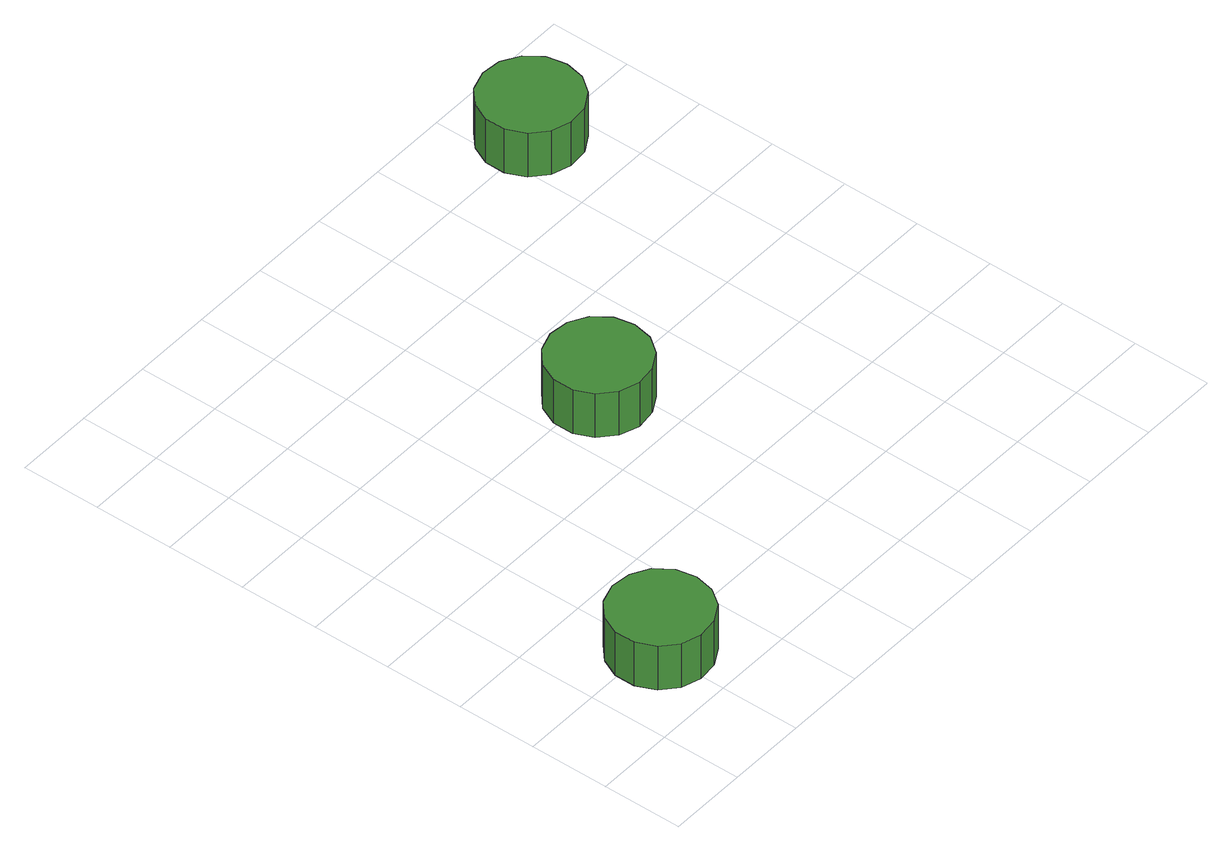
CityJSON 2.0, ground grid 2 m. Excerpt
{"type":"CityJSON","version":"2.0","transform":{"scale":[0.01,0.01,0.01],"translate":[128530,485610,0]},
"CityObjects":{
"tree1":{"type":"SolitaryVegetationObject","attributes":{"function":"something"},"geometry":[{"type":"MultiSurface","lod":"1","boundaries":[[[0,1,2,3,4,5,6,7,8,9,10,11,12,13,14]],[[15,16,17,18,19,20,21,22,23,24,25,26,27,28,29]],[[0,29,28,1]],[[1,28,27,2]],[[2,27,26,3]],[[3,26,25,4]],[[4,25,24,5]],[[5,24,23,6]],[[6,23,22,7]],[[7,22,21,8]],[[8,21,20,9]],[[9,20,19,10]],[[10,19,18,11]],[[11,18,17,12]],[[12,17,16,13]],[[13,16,15,14]],[[14,15,29,0]]]}]},
"tree2":{"type":"SolitaryVegetationObject","attributes":{"function":"something"},"geometry":[{"type":"MultiSurface","lod":"1","boundaries":[[[30,31,32,33,34,35,36,37,38,39,40,41,42,43,44]],[[45,46,47,48,49,50,51,52,53,54,55,56,57,58,59]],[[30,59,58,31]],[[31,58,57,32]],[[32,57,56,33]],[[33,56,55,34]],[[34,55,54,35]],[[35,54,53,36]],[[36,53,52,37]],[[37,52,51,38]],[[38,51,50,39]],[[39,50,49,40]],[[40,49,48,41]],[[41,48,47,42]],[[42,47,46,43]],[[43,46,45,44]],[[44,45,59,30]]]}]},
"tree3":{"type":"SolitaryVegetationObject","attributes":{"function":"something"},"geometry":[{"type":"MultiSurface","lod":"1","boundaries":[[[60,61,62,63,64,65,66,67,68,69,70,71,72,73,74]],[[75,76,77,78,79,80,81,82,83,84,85,86,87,88,89]],[[60,89,88,61]],[[61,88,87,62]],[[62,87,86,63]],[[63,86,85,64]],[[64,85,84,65]],[[65,84,83,66]],[[66,83,82,67]],[[67,82,81,68]],[[68,81,80,69]],[[69,80,79,70]],[[70,79,78,71]],[[71,78,77,72]],[[72,77,76,73]],[[73,76,75,74]],[[74,75,89,60]]]}]}
},
"vertices":[
[283,140,253],[273,190,253],[243,232,253],[198,257,253],[147,263,253],[98,247,253],[60,212,253],[39,166,253],[39,114,253],[60,67,253],[98,33,253],[147,17,253],[198,23,253],[243,48,253],[273,90,253],[273,90,126],[243,48,126],[198,23,126],[147,17,126],[98,33,126],[60,67,126],[39,114,126],[39,166,126],[60,212,126],[98,247,126],[147,263,126],[198,257,126],[243,232,126],[273,190,126],[283,140,126],
[852,771,213],[842,821,213],[811,863,213],[767,888,213],[716,894,213],[667,878,213],[629,844,213],[608,797,213],[608,745,213],[629,699,213],[667,664,213],[716,648,213],[767,654,213],[811,679,213],[842,721,213],[842,721,86],[811,679,86],[767,654,86],[716,648,86],[667,664,86],[629,699,86],[608,745,86],[608,797,86],[629,844,86],[667,878,86],[716,894,86],[767,888,86],[811,863,86],[842,821,86],[852,771,86],
[1414,1413,196],[1404,1464,196],[1373,1505,196],[1329,1531,196],[1278,1536,196],[1229,1520,196],[1191,1486,196],[1170,1439,196],[1170,1388,196],[1191,1341,196],[1229,1307,196],[1278,1291,196],[1329,1296,196],[1373,1322,196],[1404,1363,196],[1404,1363,69],[1373,1322,69],[1329,1296,69],[1278,1291,69],[1229,1307,69],[1191,1341,69],[1170,1388,69],[1170,1439,69],[1191,1486,69],[1229,1520,69],[1278,1536,69],[1329,1531,69],[1373,1505,69],[1404,1464,69],[1414,1413,69]
]}
